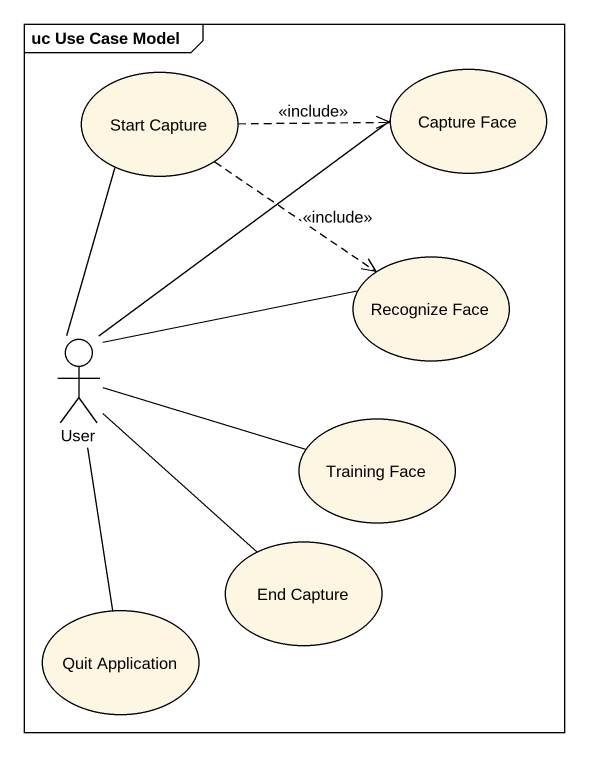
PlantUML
@startuml
mainframe uc Use Case Model
usecase "Start Capture" as Start_Capture
usecase "Capture Face" as Capture_Face
usecase "Recognize Face" as Recognize_Face
actor User
usecase "Training Face" as Training_Face
usecase "End Capture" as End_Capture
usecase "Quit Application" as Quit_Application
Start_Capture .right.> Capture_Face : <<include>>
Start_Capture ..> Recognize_Face : <<include>>
Start_Capture -- User
User -up- Capture_Face
User -right- Recognize_Face
User -right- Training_Face
User -- End_Capture
User -- Quit_Application
@enduml
